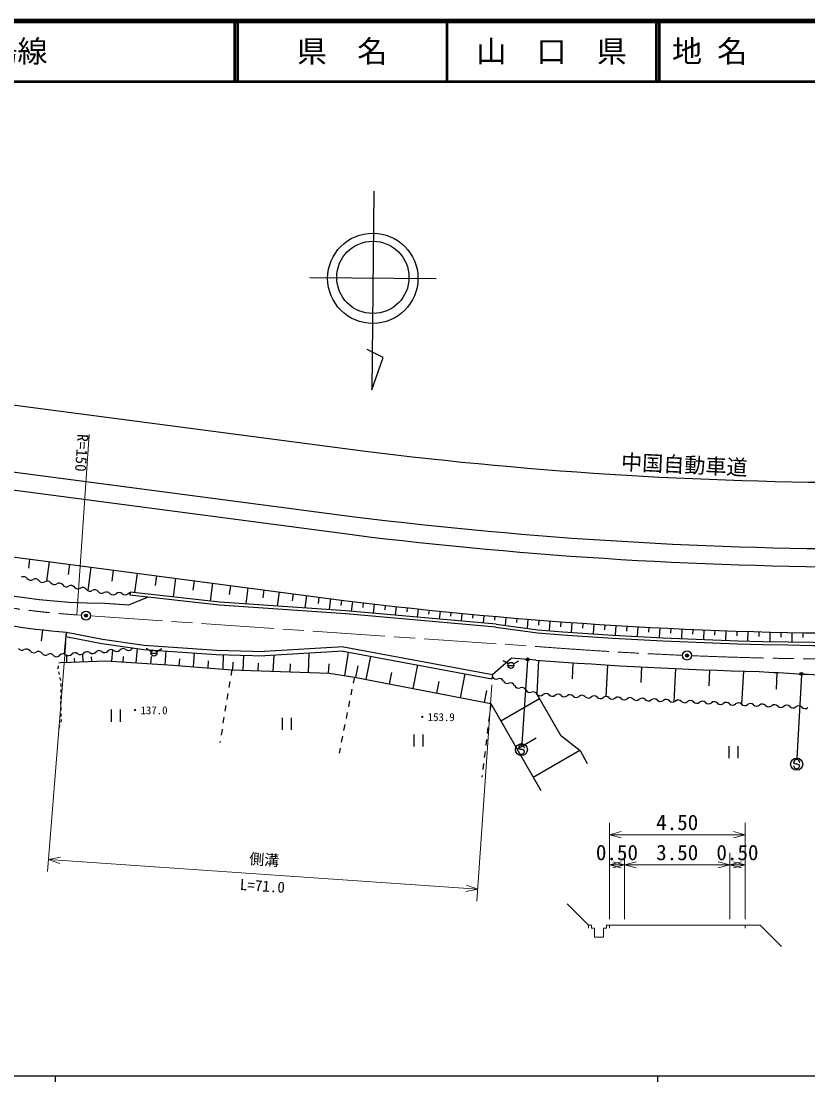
# Model space of a CAD drawing. Units: millimetres, scale not verified, with parts at other scales. Extents: x 40000 to 680000, y 20000 to 380000.
# Drawn here: x 262364 to 392919, y 204000 to 380000 of the extents above; entities that cross this region are included whole.
import ezdxf
from ezdxf.enums import TextEntityAlignment as Align

# ---------------------------------------------------------------- set-up
doc = ezdxf.new("R2010")
doc.units = ezdxf.units.MM
doc.header["$LTSCALE"] = 1000
doc.header["$PDMODE"] = 32
doc.header["$PDSIZE"] = 500
doc.linetypes.add('CHAIN', pattern=[18.5, 12, -1.5, 3.5, -1.5])
for name, color, linetype, lineweight in [('M-BGD', 7, 'Continuous', 25), ('M-BMK', 2, 'CHAIN', 13), ('M-BMK-SRVR', 3, 'Continuous', 25), ('M-STR-HTXT', 7, 'Continuous', 13), ('M-STR-STRC', 7, 'Continuous', 25), ('M-TTL', 2, 'Continuous', 140), ('M-TTL-BAND', 7, 'Continuous', 25), ('M-TTL-LINE', 7, 'Continuous', 50)]:
    doc.layers.add(name, color=color, linetype=linetype, lineweight=lineweight)
doc.layers.add('M-TTL-TXT', color=7, linetype='Continuous')
doc.styles.add('@ＭＳ ゴシック', font='')
doc.styles.add('ＭＳ ゴシック', font='')
doc.styles.get('@ＭＳ ゴシック').set_extended_font_data('@MS Gothic')
doc.styles.get('ＭＳ ゴシック').set_extended_font_data('MS Gothic')

msp = doc.modelspace()

# ---------------------------------------------------------------- linework, layer by layer
at = {"layer": 'M-BGD'}
for p, q in [((227416, 320747), (319061, 308685)), ((226033, 309834), (317666, 297774)), ((225656, 306858), (317286, 294798)), ((224275, 295945), (315891, 283887)), ((263767, 290747), (263566, 289220)), ((266980, 290324), (266555, 287093)), ((270360, 289879), (270138, 288190)), ((273915, 289412), (273403, 285516)), ((277655, 288919), (277409, 287050)), ((281589, 288402), (281164, 285173)), ((284818, 287977), (284605, 286362)), ((287980, 287561), (287572, 284464)), ((291076, 287153), (290872, 285605)), ((280428, 285254), (280373, 284757)), ((295323, 283607), (280428, 285254)), ((294109, 286754), (293718, 283784)), ((297078, 286363), (296883, 284878)), ((299987, 285980), (299635, 283311)), ((302656, 285629), (302481, 284294)), ((305159, 285299), (304851, 282953)), ((270271, 283579), (273253, 283493)), ((273253, 283493), (276254, 283412)), ((276254, 283412), (280245, 283138)), ((280245, 283138), (283340, 284429)), ((295278, 283109), (280373, 284757)), ((316268, 282169), (295323, 283607)), ((307506, 284991), (307352, 283817)), ((309707, 284701), (309435, 282638)), ((311770, 284429), (311634, 283398)), ((313704, 284175), (313465, 282361)), ((315518, 283936), (315398, 283029)), ((317333, 283710), (317135, 282092)), ((319149, 283490), (319056, 282710)), ((316229, 281670), (295278, 283109)), ((341136, 279460), (316229, 281670)), ((341193, 279957), (316268, 282169)), ((320965, 283275), (320789, 281768)), ((322783, 283065), (322699, 282335)), ((324600, 282860), (324442, 281443)), ((326418, 282659), (326343, 281970)), ((328237, 282463), (328094, 281119)), ((330056, 282271), (329988, 281614)), ((331876, 282085), (331745, 280795)), ((333696, 281902), (333633, 281268)), ((335517, 281725), (335396, 280471)), ((337338, 281552), (337280, 280930)), ((339159, 281384), (339047, 280147)), ((340981, 281220), (340927, 280603)), ((341193, 279957), (348138, 278979)), ((342804, 281061), (342691, 279746)), ((344626, 280907), (344567, 280198)), ((346449, 280757), (346326, 279234)), ((348273, 280612), (348209, 279795)), ((350097, 280472), (349973, 278839)), ((351921, 280336), (351861, 279520)), ((353746, 280205), (353630, 278573)), ((355570, 280079), (355515, 279263)), ((357396, 279957), (357289, 278327)), ((359221, 279840), (359170, 279026)), ((265900, 279001), (265690, 277183)), ((269809, 278601), (269488, 275007)), ((269879, 278595), (269745, 277908)), ((269879, 278595), (275843, 277426)), ((341136, 279460), (348084, 278482)), ((361047, 279727), (360949, 278100)), ((362873, 279620), (362826, 278807)), ((364699, 279517), (364610, 277893)), ((366526, 279418), (366483, 278607)), ((368353, 279325), (368272, 277705)), ((370180, 279236), (370141, 278427)), ((372007, 279151), (371935, 277536)), ((373835, 279071), (373800, 278265)), ((375662, 278996), (375598, 277386)), ((377490, 278926), (377460, 278122)), ((379318, 278860), (379263, 277255)), ((381146, 278799), (381121, 277998)), ((382975, 278743), (382928, 277144)), ((384803, 278691), (384782, 277893)), ((386632, 278644), (386593, 277052)), ((388461, 278602), (388443, 277807)), ((390290, 278564), (390259, 276980)), ((392119, 278531), (392105, 277741)), ((269745, 277908), (275727, 276736)), ((275727, 276736), (282720, 275751)), ((275843, 277426), (282792, 276448)), ((282792, 276448), (294764, 275626)), ((269962, 273606), (269913, 274778)), ((272622, 273716), (272570, 274983)), ((277432, 273803), (277565, 275663)), ((279291, 273670), (279357, 274600)), ((281470, 273515), (281640, 275903)), ((282720, 275751), (294729, 274927)), ((283968, 275376), (283102, 275876)), ((283901, 275126), (284901, 275126)), ((284834, 275376), (285700, 275876)), ((286249, 273175), (286415, 275498)), ((290961, 272839), (291127, 275174)), ((294729, 274927), (302777, 274677)), ((294764, 275626), (302766, 275378)), ((295879, 274891), (295805, 272502)), ((299180, 272306), (299288, 274785)), ((315852, 276183), (302766, 275378)), ((315809, 275479), (302777, 274677)), ((304210, 272088), (304326, 274772)), ((310045, 271936), (310184, 275133)), ((315809, 275479), (340467, 270890)), ((315852, 276183), (340595, 271578)), ((316054, 271387), (316662, 275321)), ((319640, 270755), (320390, 274627)), ((268495, 273041), (268470, 272542)), ((269101, 273570), (268613, 273462)), ((269101, 273570), (276428, 273874)), ((271255, 273659), (271228, 274306)), ((274069, 273776), (274039, 274500)), ((276428, 273874), (287537, 273131)), ((283889, 273343), (283975, 274552)), ((287537, 273131), (297296, 272388)), ((288584, 273009), (288667, 274176)), ((293383, 272667), (293469, 273878)), ((297492, 272381), (297536, 273610)), ((301708, 272232), (301761, 273460)), ((306994, 272044), (307051, 273357)), ((313392, 271818), (313460, 273362)), ((318212, 273033), (317853, 271101)), ((327413, 269249), (328174, 273178)), ((340595, 271578), (343686, 274273)), ((343206, 273342), (342340, 273842)), ((343139, 273092), (344139, 273092)), ((347777, 273992), (343686, 274273)), ((344072, 273342), (344938, 273842)), ((348221, 273958), (347924, 268383)), ((353929, 273541), (353787, 270870)), ((359650, 273169), (359371, 267936)), ((365329, 272847), (365192, 270281)), ((268560, 272052), (268664, 271563)), ((268768, 271074), (268872, 270585)), ((297296, 272388), (297136, 271401)), ((297296, 272388), (313470, 271814)), ((313470, 271814), (317657, 271139)), ((317657, 271139), (317460, 270159)), ((317657, 271139), (340314, 266749)), ((323512, 270004), (323887, 271940)), ((335300, 267721), (336072, 271708)), ((340595, 271578), (340467, 270890)), ((370984, 272573), (370689, 267037)), ((376615, 272344), (376475, 269706)), ((382223, 272162), (381930, 266648)), ((387802, 271911), (387654, 269137)), ((268941, 270092), (268934, 269592)), ((296976, 270414), (296816, 269427)), ((331342, 268488), (331723, 270452)), ((268914, 268092), (268908, 267592)), ((268928, 269092), (268921, 268592)), ((296656, 268440), (296496, 267453)), ((317263, 269178), (317065, 268198)), ((339287, 266948), (339673, 268942)), ((341961, 263891), (348375, 267587)), ((347964, 268299), (351858, 261543)), ((268901, 267093), (268896, 266683)), ((268896, 266683), (268899, 266593)), ((268916, 266093), (268934, 265593)), ((296336, 266465), (296176, 265478)), ((316868, 267217), (316671, 266237)), ((340314, 266749), (340193, 265757)), ((340314, 266749), (348602, 252365)), ((268951, 265094), (268969, 264594)), ((268986, 264094), (268991, 263971)), ((277307, 265756), (277307, 263756)), ((278807, 265756), (278807, 263756)), ((296016, 264491), (295856, 263504)), ((305651, 264380), (305651, 262380)), ((307151, 264380), (307151, 262380)), ((316474, 265257), (316277, 264276)), ((340072, 264764), (339951, 263771)), ((268737, 263132), (268592, 262653)), ((268991, 263971), (268882, 263610)), ((295697, 262517), (295537, 261530)), ((316080, 263296), (315883, 262316)), ((339830, 262779), (339709, 261786)), ((295377, 260543), (295337, 260300)), ((315686, 261335), (315488, 260355)), ((327528, 261628), (327528, 259628)), ((329028, 261628), (329028, 259628)), ((339588, 260793), (339467, 259801)), ((344649, 259225), (347856, 261073)), ((351858, 261543), (355159, 258964)), ((315291, 259374), (315124, 258544)), ((339346, 258808), (339225, 257815)), ((347337, 254560), (355084, 259023)), ((355159, 258964), (356294, 256797)), ((379813, 259702), (379813, 257702)), ((381313, 259702), (381313, 257702)), ((339104, 256823), (338983, 255830)), ((338862, 254837), (338828, 254560))]:
    msp.add_line(p, q, dxfattribs=at)
for centre in [(284401, 275126), (343639, 273092)]:
    msp.add_circle(centre, 500, dxfattribs=at)
for centre, radius, start, end in [((404146, 994787), 691358, 262.9307, 277.49444), ((404146, 994787), 702358, 262.92733, 277.48326), ((404146, 994787), 705358, 262.92643, 277.48026), ((262761, 287108), 725, 35.92829, 123.13393), ((263935, 287959), 725, 215.92829, 303.13393), ((264727, 286745), 725, 35.92829, 123.13393), ((265901, 287596), 725, 215.92829, 303.13393), ((266694, 286381), 725, 35.92829, 123.13393), ((281882, 431123), 148000, 257.86104, 265.50042), ((267868, 287232), 725, 215.92829, 303.13393), ((268661, 286018), 725, 35.92829, 123.13393), ((269835, 286869), 725, 215.92829, 303.13393), ((270627, 285655), 725, 35.92829, 123.13393), ((271802, 286505), 725, 215.92829, 303.13393), ((272594, 285291), 725, 35.92829, 123.13393), ((273768, 286142), 725, 215.92829, 303.13393), ((274561, 284928), 725, 35.92829, 123.13393), ((275735, 285779), 725, 215.92829, 303.13393), ((276528, 284564), 725, 35.92829, 123.13393), ((278617, 284472), 725, 46.67665, 133.88229), ((280617, 284477), 725, 105.81268, 133.88229), ((277612, 285517), 725, 226.67665, 313.88229), ((279612, 285522), 725, 226.67665, 313.88229), ((404146, 994787), 716358, 262.92316, 277.46939), ((283411, 430884), 152889, 257.28204, 264.9222), ((402244, 974126), 697750, 265.54811, 276.47311), ((402244, 974126), 697250, 265.54938, 276.47332), ((262490, 276329), 725, 214.68482, 301.89046), ((263256, 275098), 725, 34.68482, 121.89046), ((264448, 275923), 725, 214.68482, 301.89046), ((265215, 274692), 725, 34.68482, 121.89046), ((266407, 275517), 725, 214.68482, 301.89046), ((267173, 274286), 725, 34.68482, 121.89046), ((268222, 275264), 725, 231.35859, 318.56422), ((269309, 274305), 725, 51.35859, 138.56422), ((270214, 275437), 725, 231.35859, 318.56422), ((271301, 274478), 725, 51.35859, 138.56422), ((272207, 275610), 725, 231.35859, 318.56422), ((273294, 274651), 725, 51.35859, 138.56422), ((274199, 275783), 725, 231.35859, 318.56422), ((275286, 274824), 725, 51.35859, 138.56422), ((276192, 275956), 725, 231.35859, 318.56422), ((277279, 274997), 725, 51.35859, 138.56422), ((278184, 276129), 725, 231.35859, 318.56422), ((279271, 275170), 725, 51.35859, 138.56422), ((280177, 276302), 725, 231.35859, 318.56422), ((281264, 275343), 725, 115.06884, 138.56422), ((402244, 974126), 702250, 265.5516, 268.57845), ((341189, 271539), 725, 204.8527, 292.05834), ((429128, 973041), 702348, 266.38327, 267.44836), ((341733, 270195), 725, 24.8527, 112.05834), ((343049, 270804), 725, 204.8527, 292.05834), ((343593, 269461), 725, 24.8527, 112.05834), ((344909, 270070), 725, 204.8527, 292.05834), ((345454, 268726), 725, 24.8527, 112.05834), ((346769, 269335), 725, 204.8527, 292.05834), ((347314, 267992), 725, 24.8527, 112.05834), ((348497, 268796), 725, 223.61468, 310.82032), ((349444, 267699), 725, 43.61468, 130.82032), ((350494, 268699), 725, 223.61468, 310.82032), ((351442, 267602), 725, 43.61468, 130.82032), ((352492, 268602), 725, 223.61468, 310.82032), ((353440, 267505), 725, 43.61468, 130.82032), ((354490, 268505), 725, 223.61468, 310.82032), ((355437, 267408), 725, 43.61468, 130.82032), ((356487, 268408), 725, 223.61468, 310.82032), ((357435, 267311), 725, 43.61468, 130.82032), ((358485, 268311), 725, 223.61468, 310.82032), ((359433, 267214), 725, 43.61468, 130.82032), ((360482, 268214), 725, 223.61468, 310.82032), ((361430, 267117), 725, 43.61468, 130.82032), ((362480, 268117), 725, 223.61468, 310.82032), ((363428, 267020), 725, 43.61468, 130.82032), ((365426, 266922), 725, 43.61468, 130.82032), ((367423, 266825), 725, 43.61468, 130.82032), ((364478, 268020), 725, 223.61468, 310.82032), ((366475, 267923), 725, 223.61468, 310.82032), ((368473, 267826), 725, 223.61468, 310.82032), ((369421, 266728), 725, 43.61468, 130.82032), ((370471, 267728), 725, 223.61468, 310.82032), ((371419, 266631), 725, 43.61468, 130.82032), ((372468, 267631), 725, 223.61468, 310.82032), ((373416, 266534), 725, 43.61468, 130.82032), ((374466, 267534), 725, 223.61468, 310.82032), ((375414, 266437), 725, 43.61468, 130.82032), ((376464, 267437), 725, 223.61468, 310.82032), ((377411, 266340), 725, 43.61468, 130.82032), ((378461, 267340), 725, 223.61468, 310.82032), ((379409, 266243), 725, 43.61468, 130.82032), ((380459, 267243), 725, 223.61468, 310.82032), ((381407, 266146), 725, 43.61468, 130.82032), ((382457, 267146), 725, 223.61468, 310.82032), ((383404, 266049), 725, 43.61468, 130.82032), ((384454, 267049), 725, 223.61468, 310.82032), ((385402, 265952), 725, 43.61468, 130.82032), ((386452, 266952), 725, 223.61468, 310.82032), ((387400, 265854), 725, 43.61468, 130.82032), ((388449, 266855), 725, 223.61468, 310.82032), ((389397, 265757), 725, 43.61468, 130.82032), ((390447, 266758), 725, 223.61468, 310.82032), ((391395, 265660), 725, 43.61468, 130.82032), ((392445, 266660), 725, 223.61468, 310.82032)]:
    msp.add_arc(centre, radius, start, end, dxfattribs=at)
at = {"layer": 'M-BMK'}
for p, q in [((271611, 281475), (272359, 281424)), ((273855, 281321), (347931, 276237))]:
    msp.add_line(p, q, dxfattribs=at)
for centre, radius, start, end in [((281882, 431123), 150000, 257.86104, 266.07338), ((402244, 974126), 700000, 267.65761, 275.71998), ((402244, 974126), 700000, 265.54992, 267.53484)]:
    msp.add_arc(centre, radius, start, end, dxfattribs=at)
at = {"layer": 'M-BMK-SRVR'}
for p, q in [((320903, 351817), (320582, 318819)), ((331252, 337229), (310272, 337433)), ((322438, 324168), (319772, 325539)), ((320582, 318819), (322438, 324168))]:
    msp.add_line(p, q, dxfattribs=at)
for centre, radius in [((320720, 337331), 7493), ((320730, 337489), 5995), ((273107, 281373), 750), ((372885, 274742), 750)]:
    msp.add_circle(centre, radius, dxfattribs=at)
for p in [(273107, 281373), (372885, 274742)]:
    msp.add_point(p, dxfattribs=at)
at = {"layer": 'M-STR-HTXT'}
for p, q in [((271611, 281475), (273665, 311405)), ((269745, 276895), (266753, 238870)), ((340479, 269887), (338013, 233971)), ((360000, 231000), (360000, 247000)), ((382500, 231000), (382500, 247000)), ((361932, 245518), (360000, 245000)), ((360000, 245000), (382500, 245000)), ((360000, 245000), (361932, 244482)), ((382500, 245000), (380568, 245518)), ((380568, 244482), (382500, 245000)), ((268873, 241248), (266910, 240864)), ((362500, 231000), (362500, 242000)), ((380000, 231000), (380000, 242000)), ((266910, 240864), (338150, 235967)), ((266910, 240864), (268802, 240215)), ((361932, 240518), (360000, 240000)), ((360000, 240000), (362500, 240000)), ((360000, 240000), (361932, 239482)), ((362500, 240000), (360568, 240518)), ((360568, 239482), (362500, 240000)), ((364432, 240518), (362500, 240000)), ((362500, 240000), (380000, 240000)), ((362500, 240000), (364432, 239482)), ((380000, 240000), (378068, 240518)), ((378068, 239482), (380000, 240000)), ((381932, 240518), (380000, 240000)), ((380000, 240000), (382500, 240000)), ((380000, 240000), (381932, 239482)), ((382500, 240000), (380568, 240518)), ((380568, 239482), (382500, 240000)), ((336188, 235583), (338150, 235967)), ((338150, 235967), (336259, 236616)), ((356500, 230000), (352964, 233536)), ((356500, 230000), (356500, 229500)), ((356500, 230000), (357000, 230000)), ((357000, 230000), (357000, 229500)), ((357000, 229500), (357500, 229500)), ((357500, 229500), (357500, 228000)), ((359000, 229500), (359500, 229500)), ((359000, 229500), (359000, 228000)), ((359500, 230000), (359500, 229500)), ((360000, 230000), (359500, 230000)), ((360000, 230000), (362500, 230000)), ((360000, 230000), (360000, 229500)), ((362500, 230000), (380000, 230000)), ((380000, 230000), (382500, 230000)), ((382500, 230000), (382500, 229500)), ((382500, 230000), (385000, 230000)), ((385000, 230000), (388536, 226464)), ((357500, 228000), (359000, 228000))]:
    msp.add_line(p, q, dxfattribs=at)
at = {"layer": 'M-STR-STRC'}
for p, q in [((346407, 273936), (345459, 260118)), ((391860, 271533), (391126, 257703)), ((344995, 259261), (344895, 259379)), ((345240, 259122), (344995, 259261)), ((345541, 259119), (345240, 259122)), ((345786, 259008), (345541, 259119)), ((345892, 258871), (345786, 259008)), ((390677, 256844), (390578, 256962)), ((390922, 256705), (390677, 256844)), ((391223, 256703), (390922, 256705)), ((391468, 256591), (391223, 256703)), ((391574, 256455), (391468, 256591))]:
    msp.add_line(p, q, dxfattribs=at)
for centre, radius in [((346417, 274085), 150), ((346417, 274085), 120), ((346417, 274085), 90), ((346417, 274085), 60), ((346417, 274085), 30), ((391868, 271683), 150), ((391868, 271683), 120), ((391868, 271683), 90), ((391868, 271683), 60), ((391868, 271683), 30), ((345390, 259121), 1000), ((391073, 256704), 1000)]:
    msp.add_circle(centre, radius, dxfattribs=at)
for centre, start, end in [((345392, 258875), 179.55488, 359.55488), ((345395, 259375), 359.55488, 179.55488), ((391078, 256959), 359.55488, 179.55488), ((391074, 256459), 179.55488, 359.55488)]:
    msp.add_arc(centre, 500, start, end, dxfattribs=at)
for p in [(346417, 274085), (391868, 271683)]:
    msp.add_point(p, dxfattribs=at)
at = {"layer": 'M-TTL'}
msp.add_line((680000, 380000), (40000, 380000), dxfattribs=at)
at = {"layer": 'M-TTL-BAND'}
for p, q in [((40000, 205000), (579000, 205000)), ((268000, 205000), (268000, 204000)), ((368000, 205000), (368000, 204000))]:
    msp.add_line(p, q, dxfattribs=at)
at = {"layer": 'M-TTL-LINE'}
for p, q in [((297750, 380000), (297750, 370000)), ((298250, 380000), (298250, 370000)), ((333000, 380000), (333000, 370000)), ((367750, 380000), (367750, 370000)), ((368250, 380000), (368250, 370000)), ((40000, 370000), (680000, 370000))]:
    msp.add_line(p, q, dxfattribs=at)

# ---------------------------------------------------------------- texts
at = {"layer": 'M-BGD', "style": 'ＭＳ ゴシック'}
msp.add_text('中国自動車道', height=2566, rotation=357.37, dxfattribs=at).set_placement((361944, 306879), align=Align.MIDDLE_LEFT)
for s, p in [('・137.0', (280364, 265644)), ('・153.9', (328035, 264518))]:
    msp.add_text(s, height=1320, dxfattribs=at).set_placement(p, align=Align.MIDDLE_LEFT)
at = {"layer": 'M-STR-HTXT', "style": 'ＭＳ ゴシック'}
msp.add_text('R=150', height=1833, rotation=266.073, dxfattribs=at).set_placement((271171, 311576), align=Align.BOTTOM_LEFT)
for s, p in [('4.50', (367750, 245000)), ('0.50', (357750, 240000)), ('3.50', (367750, 240000)), ('0.50', (377750, 240000))]:
    msp.add_text(s, height=2566, dxfattribs=at).set_placement(p, align=Align.BOTTOM_LEFT)
msp.add_text('側溝', height=1833, rotation=356.067, dxfattribs=at).set_placement((302599, 239413), align=Align.BOTTOM_CENTER)
at = {"layer": 'M-STR-HTXT', "style": '@ＭＳ ゴシック'}
msp.add_text('L=71.0', height=1833, rotation=356.067, dxfattribs=at).set_placement((302462, 237418), align=Align.TOP_CENTER)
at = {"layer": 'M-TTL-TXT', "style": 'ＭＳ ゴシック'}
for s, p in [('一般県道奥万倉山陽線', (216734, 375000)), ('地 名', (370380, 375000))]:
    msp.add_text(s, height=3666, dxfattribs=at).set_placement(p, align=Align.MIDDLE_LEFT)
for s, p in [('県\u3000名', (315625, 375000)), ('山\u3000口\u3000県', (350375, 375000))]:
    msp.add_text(s, height=3666, dxfattribs=at).set_placement(p, align=Align.MIDDLE_CENTER)

doc.saveas('drawing.dxf')
